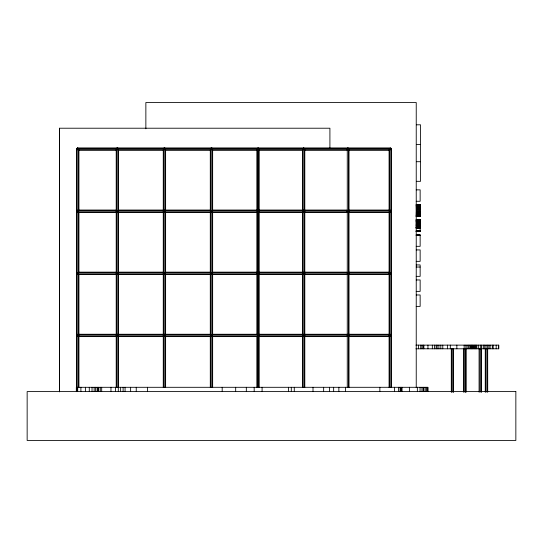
<?xml version="1.0" encoding="UTF-8"?>
<svg xmlns="http://www.w3.org/2000/svg" width="543" height="543" viewBox="0 0 543 543"><rect width="100%" height="100%" fill="white"/><g stroke="black" fill="none" stroke-linecap="round" stroke-linejoin="round"><path stroke-width="0.81" d="M59.54 128.216L59.54 391.781L59.54 128.216L329.913 128.216L329.913 147.71M145.863 128.793L145.863 102.532L416.237 102.532L416.237 387.6M451.314 392.134L451.314 348.436M463.708 392.134L463.708 348.436M117.336 148.511L117.383 147.927L116.501 148.511L116.501 149.685M164.393 148.511L164.441 147.927L164.495 149.685M303.625 272.735L303.625 274.493L303.876 272.735M78.083 148.511L77.751 147.927L76.875 148.511L76.875 149.685L391.13 149.685L391.13 148.511L390.254 147.927L77.751 147.927L77.425 149.685M76.583 391.666L76.583 149.101L77.167 148.083M303.625 274.493L303.971 272.735M346.963 334.848L347.846 334.257L304.46 334.257M389.372 334.848L390.254 334.257L348.694 334.257M416.359 124.802L420.513 124.802L420.513 181.328L416.359 181.328M416.359 144.424L420.513 144.424M116.806 148.083L117.953 148.083M163.864 148.083L165.018 148.083M210.888 148.083L212.055 148.083M76.875 148.511L391.13 148.511M76.583 149.101L78.341 149.101L78.341 387.369M116.209 149.101L117.967 149.101L117.967 387.369M259.194 149.101L257.43 149.101L257.43 387.369M304.799 149.101L303.035 149.101L303.035 387.369M349.02 149.101L347.262 149.101L347.262 387.369M389.664 149.101L391.422 149.101L391.422 387.369M78.599 150.268L116.535 150.268M118.225 150.268L163.599 150.268M165.282 150.268L210.63 150.268M212.32 150.268L257.172 150.268M258.862 150.268L302.777 150.268M304.46 150.268L347.011 150.268M348.694 150.268L389.406 150.268M416.359 161.705L420.513 161.705M416.203 189.86L420.146 189.86L420.146 201.283L416.203 201.283M416.203 204.684L420.146 204.684L420.146 216.494L416.203 216.487M420.146 204.711L416.203 204.792L420.146 204.854M416.203 204.915L420.146 205.01M416.203 205.206L420.146 205.206M416.203 205.41L420.146 205.41M416.203 205.648L420.146 205.648M416.203 205.98L420.146 205.98M416.203 206.354L420.146 206.354M416.203 206.774L420.146 206.774M416.203 207.141L420.146 207.141M416.203 207.616L420.146 207.616M416.203 208.112L420.146 208.112M416.203 208.648L420.146 208.648M416.203 209.204L420.146 209.204M416.203 209.897L420.146 209.897M77.751 210.039L116.535 210.039M118.225 210.039L163.599 210.039M164.441 210.039L210.63 210.039M212.32 210.039L258.02 210.039M258.862 210.039L303.625 210.039M304.46 210.039L347.011 210.039M348.694 210.039L390.254 210.039M416.203 210.738L420.146 210.738M416.203 211.437L420.146 211.437M416.203 212.096L420.146 212.096M77.751 212.381L116.535 212.381M118.225 212.381L163.599 212.381M164.441 212.381L210.63 212.381M212.32 212.381L258.02 212.381M258.862 212.381L303.625 212.381M304.46 212.381L347.011 212.381M348.694 212.381L390.254 212.381M416.203 212.632L420.146 212.632M416.203 213.141L420.146 213.141M416.203 213.623L420.146 213.623M416.203 214.078L420.146 214.078M416.203 214.505L420.146 214.505M416.203 214.899L420.146 214.899M416.203 215.143L420.146 215.143M416.203 215.313L420.146 215.313M416.203 215.625L420.146 215.625M416.203 215.883L420.146 215.883M416.203 216.1L420.146 216.1M416.203 216.263L420.146 216.263M416.203 216.386L420.146 216.386M416.203 219.698L420.146 219.725M416.203 219.779L420.146 219.806M416.203 219.929L420.146 219.895M416.203 220.01L420.146 220.024M416.203 220.139L420.146 220.159M416.203 220.315L420.146 220.315M416.203 220.506L420.146 220.506M416.203 220.675L420.146 220.675M416.203 220.872L420.146 220.872M416.203 221.082L420.146 221.082M416.203 221.313L420.146 221.313M416.203 221.558L420.146 221.558M416.203 221.714L420.146 221.714M416.203 221.883L420.146 221.883M416.203 222.114L420.146 222.114M416.203 222.386L420.146 222.386M416.203 222.711L420.146 222.711M416.203 223.092L420.146 223.092M416.203 223.451L420.146 223.451M416.203 223.743L420.146 223.743M416.203 224.028L420.146 224.028M416.203 224.3L420.146 224.3M416.203 224.558L420.146 224.558M416.203 224.802L420.146 224.802M416.203 225.04L420.146 225.04M416.203 225.196L420.146 225.196M416.203 225.352L420.146 225.352M416.203 225.583L420.146 225.583M416.203 225.834L420.146 225.834M416.203 226.119L420.146 226.119M416.203 226.397L420.146 226.397M416.203 226.818L420.146 226.818M416.203 227.035L420.146 227.035M416.203 227.252L420.146 227.252M416.203 227.381L420.146 227.381M416.203 227.503L420.146 227.503M416.203 227.626L420.146 227.626M416.203 227.734L420.146 227.734M416.203 227.809L420.146 227.809M416.203 227.958L420.146 227.877M416.203 228.04L420.146 228.04M416.203 228.128L420.146 228.128M416.203 228.23L420.146 228.325M416.203 230.877L420.146 230.877M416.203 230.972L420.146 230.972M416.203 231.08L420.146 231.06M416.203 231.216L420.146 231.223M416.203 231.338L420.146 231.352M416.203 231.447L420.146 231.427M416.203 231.494L420.146 231.515L420.146 219.698M416.203 234.909L420.146 234.943L420.146 246.332L416.203 246.332M416.203 235.024L420.146 235.024M416.203 235.153L420.146 235.153M416.203 235.282L420.146 235.282M416.203 249.923L420.146 249.923L420.146 261.346L416.203 261.346M416.203 264.936L420.146 264.936L420.146 276.36L416.203 276.36M416.203 267.034L420.146 267.034M78.599 272.145L116.535 272.145M118.225 272.145L163.599 272.145M165.282 272.145L210.63 272.145M212.32 272.145L257.172 272.145M258.862 272.145L303.625 272.145M304.46 272.145L347.011 272.145M348.694 272.145L389.406 272.145M78.599 274.493L116.535 274.493M118.225 274.493L163.599 274.493M165.282 274.493L210.63 274.493M212.32 274.493L257.172 274.493M258.862 274.493L302.777 274.493M304.46 274.493L347.011 274.493M348.694 274.493L389.406 274.493M416.203 279.957L420.146 279.957L420.146 291.381L416.203 291.381M416.203 294.971L420.146 294.971L420.146 306.395L416.203 306.395M77.751 334.257L210.63 334.257M212.32 334.257L258.02 334.257M258.862 334.257L303.625 334.257M78.599 336.606L116.535 336.606M118.225 336.606L163.599 336.606M165.282 336.606L210.63 336.606M212.32 336.606L258.02 336.606M258.862 336.606L303.625 336.606M304.46 336.606L347.011 336.606M348.694 336.606L389.406 336.606M415.931 345.131L498.759 345.131L498.759 348.796L415.931 348.796M212.354 148.511L211.471 147.927L211.471 149.685M390.838 148.083L391.422 149.101M498.644 345.131L498.644 348.796M496.173 345.131L496.173 348.796M493.173 345.131L493.173 348.796M492.304 345.131L492.304 348.796M490.112 345.131L490.112 348.796M488.91 345.131L488.91 348.796M487.662 345.131L487.709 392.134M487.091 348.436L487.091 392.134M486.06 345.131L486.06 348.796M485.87 348.436L485.87 392.134M485.266 348.436L485.266 392.134M484.77 345.131L484.77 348.796M483.297 345.131L483.297 348.796M481.614 345.131L481.614 348.796M481.329 348.436L481.329 392.134M481.179 348.436L481.179 392.134M480.691 345.131L480.691 348.796M480.053 348.436L480.053 392.134M479.075 348.436L479.075 392.134M478.675 345.131L478.675 348.796M476.856 345.131L476.856 348.796M475.98 345.131L475.98 348.796M475.132 345.131L475.132 348.796M474.297 345.131L474.297 348.796M473.496 345.131L473.496 348.796M472.709 345.131L472.709 348.796M471.942 345.131L471.942 348.796M471.195 345.131L471.195 348.796M470.469 345.131L470.469 348.796M469.763 345.131L469.763 348.796M468.405 345.131L468.405 348.796M467.116 345.131L467.116 348.796M466.111 348.436L466.111 392.134M465.887 345.131L465.887 348.796M465.697 348.436L465.697 392.134M465.324 348.436L465.324 392.134M464.15 345.131L464.116 392.134M456.853 345.131L456.853 348.796M453.548 348.436L453.548 392.134M453.419 348.436L453.419 392.134M452.299 348.436L452.299 392.134M451.443 348.436L451.443 392.134M450.317 345.131L450.317 348.796M447.384 345.131L447.384 348.796M442.783 345.131L442.783 348.796M440.814 345.131L440.814 348.796M438.887 345.131L438.887 348.796M437.108 345.131L437.108 348.796M436.138 345.131L436.138 348.796M434.563 345.131L434.563 348.796M432.337 345.131L432.337 348.796M427.952 345.131L427.952 348.796M427.986 391.374L427.986 387.302L76.325 387.302L76.325 391.374M427.667 387.302L427.667 391.374M426.744 387.302L426.744 391.374M425.766 387.302L425.766 391.374M424.008 387.302L424.008 391.374M423.852 345.131L423.852 348.796M423.235 387.302L423.235 391.374M423.119 345.131L423.119 348.796M421.965 345.131L421.965 348.796M421.972 387.302L421.972 391.374M420.737 345.131L420.737 348.796M420.058 387.302L420.058 391.374M418.592 345.131L418.592 348.796M417.357 387.302L417.357 391.374M409.388 387.302L409.388 391.374M402.044 387.302L402.044 391.374M401.508 387.302L401.508 391.374M400.809 387.302L400.809 391.374M400.062 387.302L400.062 391.374M398.494 387.302L398.494 391.374M394.462 387.302L394.462 391.374M390.838 149.101L390.838 387.369M390.695 149.685L390.254 147.927L390.254 149.685M390.695 210.623L390.695 211.797M390.695 272.735L390.254 274.493L390.254 272.735M390.695 334.848L390.695 336.015M390.254 210.623L390.254 211.797M390.254 334.848L390.254 336.015M389.664 149.949L389.664 387.369M389.08 149.949L389.08 210.148M389.08 211.845L389.08 387.369M379.862 387.302L379.862 391.374M349.02 149.949L349.02 387.369M348.728 149.685L348.728 148.511L347.846 147.927L347.846 149.685M348.728 210.623L348.728 211.797M348.728 272.735L348.728 273.91L347.846 274.493L347.846 272.735M348.728 334.848L348.728 336.015M348.43 149.101L348.43 387.369M348.287 149.685L347.846 147.927L348.192 149.685M348.287 210.623L348.287 211.797M348.287 272.735L347.846 274.493L348.192 272.735M348.287 334.848L348.287 336.015M348.192 210.623L348.192 211.797M348.192 334.848L348.192 336.015M347.846 210.623L347.846 211.797M347.846 334.848L347.846 336.015M346.963 210.623L346.963 211.797M345.409 387.302L345.409 391.374M338.859 387.302L338.859 391.374M333.646 387.302L333.646 391.374M329.587 387.302L329.587 391.374M323.648 387.302L323.648 391.374M313.006 387.302L313.006 391.374M304.799 149.949L304.799 387.369M304.501 149.685L304.501 148.511L303.625 147.927L303.625 149.685M304.501 210.623L304.501 211.797M304.501 272.735L304.501 273.91M304.501 334.848L304.501 336.015M304.209 149.101L304.209 387.369M303.971 149.685L303.625 147.927L303.876 149.685M303.971 210.623L303.971 211.797M303.971 334.848L303.971 336.015M303.876 210.623L303.876 211.797M303.876 334.848L303.876 336.015M303.625 210.623L303.625 211.797M303.625 334.848L303.625 336.015M302.451 149.949L302.451 210.148M302.451 211.845L302.451 272.05M302.451 273.747L302.451 334.793M302.451 336.49L302.451 387.369M294.272 387.302L294.272 391.374M291.292 387.302L291.292 391.374M288.476 387.302L288.476 391.374M262.093 387.302L262.093 391.374M259.194 149.949L259.194 387.369M258.896 149.685L258.896 148.511L258.02 147.927L258.02 149.685M258.896 210.623L258.896 211.797M258.896 272.735L258.896 273.91L258.02 274.493L258.02 272.735M258.896 334.848L258.896 336.015M258.604 149.101L258.604 387.369M258.271 149.685L258.02 147.927L258.176 149.685M258.271 210.623L258.271 211.797M258.271 272.735L258.02 274.493L258.176 272.735M258.271 334.848L258.271 336.015M258.176 210.623L258.176 211.797M258.176 334.848L258.176 336.015M258.02 210.623L258.02 211.797M258.02 334.848L258.02 336.015M256.846 149.949L256.846 210.148M256.846 211.845L256.846 334.793M256.846 336.49L256.846 387.369M254.185 387.302L254.185 391.374M246.325 387.302L246.325 391.374M235.682 387.302L235.682 391.374M222.189 387.302L222.189 391.374M212.646 149.949L212.646 210.148M212.646 211.845L212.646 272.05M212.646 273.747L212.646 334.793M212.646 336.49L212.646 387.369M212.062 387.369L212.062 149.101L210.888 149.101L210.888 387.369M211.627 149.685L211.471 147.927L211.526 149.685M211.627 210.623L211.627 211.797M211.627 272.735L211.627 273.91M211.627 334.848L211.627 336.015M211.526 210.623L211.526 211.797M211.526 272.735L211.526 273.91M211.526 334.848L211.526 336.015M211.471 210.623L211.471 211.797M211.471 272.735L211.471 273.91M211.471 334.848L211.471 336.015M210.297 149.949L210.297 210.148M210.297 211.845L210.297 272.05M210.297 273.747L210.297 334.793M210.297 336.49L210.297 387.369M165.615 149.949L165.615 210.148M165.615 211.845L165.615 387.369M165.024 387.369L165.024 149.101L163.857 149.101L163.857 387.369M164.495 210.623L164.495 211.797M164.495 272.735L164.495 273.91M164.495 334.848L164.495 336.015M164.441 147.927L164.393 149.685M164.393 210.623L164.441 211.797M164.441 272.735L164.393 273.91M164.393 334.848L164.441 336.015M163.558 210.623L163.558 211.797M163.267 149.949L163.267 387.369M147.479 387.302L147.479 391.374M136.239 387.302L136.239 391.374M130.632 387.302L130.632 391.374M125.066 387.302L125.066 391.374M123.105 387.302L123.105 391.374M120.641 387.302L120.641 391.374M118.557 149.949L118.557 387.369M118.293 387.302L118.293 391.374M118.259 210.623L118.259 211.797M117.383 149.685L117.383 147.927L117.05 149.685M117.336 210.623L117.383 211.797M117.383 272.735L117.336 273.91M117.383 334.848L117.336 336.015M117.05 210.623L117.05 211.797M117.05 272.735L117.05 273.91M117.05 334.848L117.05 336.015M116.793 149.101L116.793 387.369M116.501 210.623L116.501 211.797M116.501 272.735L116.501 273.91M116.501 334.848L116.501 336.015M116.209 149.949L116.209 387.369M115.523 387.302L115.523 391.374M110.962 387.302L110.962 391.374M101.697 387.302L101.697 391.374M100.306 387.302L100.306 391.374M98.738 387.302L98.738 391.374M97.978 387.302L97.978 391.374M97.129 387.302L97.129 391.374M95.629 387.302L95.629 391.374M94.149 387.302L94.149 391.374M92.032 387.302L92.032 391.374M89.283 387.302L89.283 391.374M85.394 387.302L85.394 391.374M80.9 387.302L80.9 391.374M78.925 149.936L78.925 210.372M78.925 212.048L78.925 272.484M78.925 274.161L78.925 334.59M78.925 335.431L78.925 387.471M77.751 147.927L77.751 149.685M77.751 210.623L77.751 211.797M77.751 272.735L77.751 274.493L77.425 272.735M77.751 334.848L77.751 336.015M77.697 387.302L77.697 391.374M77.425 210.623L77.425 211.797M77.425 334.848L77.425 336.015M77.167 149.101L77.167 391.605M76.767 387.302L76.767 391.374M76.448 387.302L76.448 391.374M391.13 210.623L76.875 210.623L76.875 211.797L391.13 211.797L391.13 210.623M391.13 272.735L76.875 272.735L76.875 273.91L391.13 273.91L391.13 272.735M391.13 334.848L76.875 334.848L76.875 336.015L391.13 336.015L391.13 334.848M515.85 391.598L27.15 391.598L27.15 440.468L515.85 440.468L515.85 391.598"/></g></svg>
